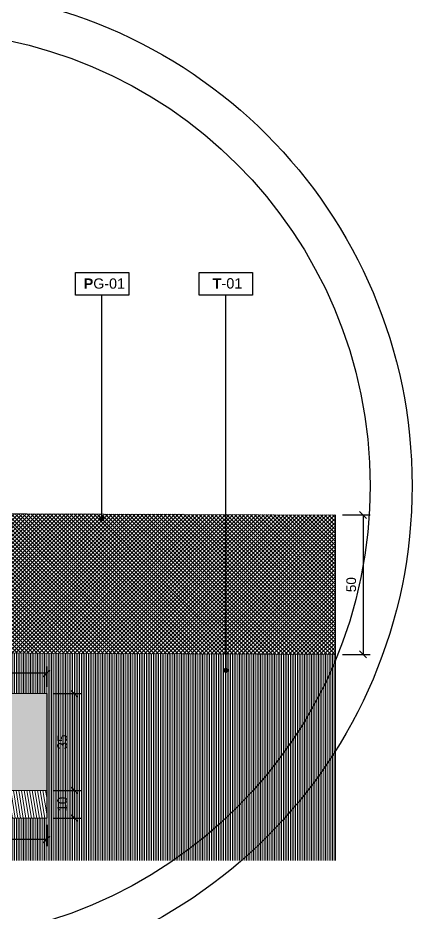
# Model space of a CAD drawing. Header units: metres. Extents: x -325 to 301, y -147 to 149.
# Drawn here: x 24.509 to 25.934, y 79.145 to 82.381 of the extents above; entities that cross this region are included whole.
import ezdxf

# ---------------------------------------------------------------- set-up
doc = ezdxf.new("R2010")
doc.units = ezdxf.units.M
doc.layers.get('Defpoints').update_dxf_attribs({"lineweight": 13})
doc.layers.add('-AUX_MON', color=3, linetype='Continuous', plot=False)
doc.layers.add('0-TX-1_25', color=7, linetype='Continuous', true_color=0x3f4f7f)
for name, color, linetype, lineweight in [('1-CM', 7, 'Continuous', 0), ('2-L-secció', 1, 'Continuous', 0), ('3-TR Formigó', 252, 'Continuous', 0), ('3-TR Seleccionat', 44, 'Continuous', 0)]:
    doc.layers.add(name, color=color, linetype=linetype, lineweight=lineweight)
doc.layers.add('3-TR tot_u', color=7, linetype='Continuous', lineweight=5, true_color=0x787878)
for name, color, linetype in [('A-KEYPLAN_HATCH', 7, 'Continuous'), ('A_TEXT_2', 7, 'Continuous'), ('EIT_3 TR terra vegetal', 45, 'Continuous')]:
    doc.layers.add(name, color=color, linetype=linetype)
doc.styles.add('Arial_4', font='arial.ttf', dxfattribs={"height": 1.8})
doc.styles.get("Standard").update_dxf_attribs({"font": 'arial.ttf'})
doc.dimstyles.new('ISO-25', dxfattribs={"dimtxt": 0.1, "dimasz": 0.1, "dimexe": 0.1, "dimexo": 0.1, "dimgap": 0.1, "dimtad": 1, "dimdec": 0, "dimlfac": 100, "dimzin": 9, "dimtxsty": 'Standard', "dimblk": 'OBLIQUE', "dimcen": 0.1, "dimadec": 0, "dimazin": 0, "dimtfac": 1, "dimtdec": 0, "dimtmove": 0, "dimatfit": 3, "dimldrblk": 'OBLIQUE', "dimfxl": 1, "dimarcsym": 0})

# ---------------------------------------------------------------- blocks, each defined once
blk = doc.blocks.new('POINT')
at = {"layer": '0-TX-1_25'}
h = blk.add_hatch(dxfattribs=at)
h.set_pattern_fill('ANGLE', color=256)
h.set_pattern_definition([(0, (-83.747, -12.726), (0, 6.985), [5.08, -1.905]), (90, (-83.747, -12.726), (-6.985, 4e-16), [5.08, -1.905])])
edge = h.paths.add_edge_path()
edge.add_arc((0, 0), 0.0075, 0, 360)
h = blk.add_hatch(color=256, dxfattribs=at)
h.dxf.hatch_style = 1
edge = h.paths.add_edge_path()
edge.add_arc((0, 0), 0.0075, 0, 360)
blk.add_circle((0, 0), 0.0075, dxfattribs=at)
blk = doc.blocks.new('_Oblique')
at = {"color": 0, "lineweight": -2}
blk.add_line((-0.5, -0.5), (0.5, 0.5), dxfattribs=at)
blk = doc.blocks.new('*D209')
at = {"layer": '0-TX-1_25', "color": 0, "lineweight": -2, "transparency": 16777216}
for p, q in [((25.6827, 80.5848), (25.782, 80.5848)), ((25.757, 80.5848), (25.757, 80.0803)), ((25.682, 80.0803), (25.782, 80.0803))]:
    blk.add_line(p, q, dxfattribs=at)
at = {"layer": 'Defpoints', "color": 0, "transparency": 16777216}
for p in [(25.6577, 80.5848), (25.657, 80.0803), (25.757, 80.0803)]:
    blk.add_point(p, dxfattribs=at)
at = {"layer": '0-TX-1_25', "color": 0, "lineweight": -2, "transparency": 16777216, "xscale": 0.025, "yscale": 0.025, "zscale": 0.025}
for p, rotation in [((25.757, 80.5848), 90), ((25.757, 80.0803), 270)]:
    blk.add_blockref('_Oblique', p, dxfattribs=dict(at, rotation=rotation))
at = {"layer": '0-TX-1_25', "color": 0, "transparency": 16777216, "insert": (25.7141, 80.3326), "char_height": 0.035, "attachment_point": 5, "rotation": 90}
blk.add_mtext('50', dxfattribs=at)
blk = doc.blocks.new('hatch keyplan 2')
at = {"layer": 'A-KEYPLAN_HATCH'}
blk.add_lwpolyline([(0, 0.00548), (0.01287, 0.00548), (0.01287, 0), (0, 0)], close=True, dxfattribs=at)
blk = doc.blocks.new('hatch keyplan')
at = {"layer": 'A-KEYPLAN_HATCH'}
blk.add_blockref('hatch keyplan 2', (1.43058, 0.85215), dxfattribs=at)
blk = doc.blocks.new('PG01')
at = {"layer": 'A-KEYPLAN_HATCH'}
blk.add_blockref('hatch keyplan', (-1.42958, -0.85215), dxfattribs=at)
at = {"layer": 'A-KEYPLAN_HATCH', "insert": (0.00021, 0.00402), "char_height": 0.0024588, "attachment_point": 1, "line_spacing_factor": 0.938532, "style": 'Arial_4'}
blk.add_mtext_dynamic_manual_height_columns('\\pi0.00276;{\\fArial|b1|i0|c0|p34;P}G-01', width=0.0145619, gutter_width=0.015, heights=[0], dxfattribs=at)
blk = doc.blocks.new('*D329')
at = {"layer": '0-TX-1_25', "color": 0, "lineweight": -2, "transparency": 16777216}
for p, q in [((24.6379, 79.9388), (24.7377, 79.9388)), ((24.7127, 79.9388), (24.7127, 79.5888)), ((24.6379, 79.5888), (24.7377, 79.5888))]:
    blk.add_line(p, q, dxfattribs=at)
at = {"layer": 'Defpoints', "color": 0, "transparency": 16777216}
for p in [(24.6129, 79.9388), (24.6129, 79.5888), (24.7127, 79.5888)]:
    blk.add_point(p, dxfattribs=at)
at = {"layer": '0-TX-1_25', "color": 0, "lineweight": -2, "transparency": 16777216, "xscale": 0.025, "yscale": 0.025, "zscale": 0.025}
for p, rotation in [((24.7127, 79.9388), 90), ((24.7127, 79.5888), 270)]:
    blk.add_blockref('_Oblique', p, dxfattribs=dict(at, rotation=rotation))
at = {"layer": '0-TX-1_25', "color": 0, "transparency": 16777216, "insert": (24.6698, 79.7638), "char_height": 0.035, "attachment_point": 5, "rotation": 90}
blk.add_mtext('35', dxfattribs=at)
blk = doc.blocks.new('*D330')
at = {"layer": '0-TX-1_25', "color": 0, "lineweight": -2, "transparency": 16777216}
for p, q in [((24.2629, 79.9638), (24.2629, 80.0372)), ((24.6129, 79.9638), (24.6129, 80.0372)), ((24.6129, 80.0122), (24.2629, 80.0122))]:
    blk.add_line(p, q, dxfattribs=at)
at = {"layer": 'Defpoints', "color": 0, "transparency": 16777216}
for p in [(24.2629, 80.0122), (24.2629, 79.9388), (24.6129, 79.9388)]:
    blk.add_point(p, dxfattribs=at)
at = {"layer": '0-TX-1_25', "color": 0, "lineweight": -2, "transparency": 16777216, "xscale": 0.025, "yscale": 0.025, "zscale": 0.025, "rotation": 180}
blk.add_blockref('_Oblique', (24.2629, 80.0122), dxfattribs=at)
at = {"layer": '0-TX-1_25', "color": 0, "lineweight": -2, "transparency": 16777216, "xscale": 0.025, "yscale": 0.025, "zscale": 0.025}
blk.add_blockref('_Oblique', (24.6129, 80.0122), dxfattribs=at)
at = {"layer": '0-TX-1_25', "color": 0, "transparency": 16777216, "insert": (24.4379, 80.0551), "char_height": 0.035, "attachment_point": 5}
blk.add_mtext('35', dxfattribs=at)
blk = doc.blocks.new('T-01')
at = {"layer": 'A-KEYPLAN_HATCH'}
blk.add_blockref('hatch keyplan', (-1.43058, -0.85215), dxfattribs=at)
at = {"layer": 'A_TEXT_2', "insert": (-0.0008, 0.00408), "char_height": 0.0025, "attachment_point": 1}
blk.add_mtext_dynamic_manual_height_columns('\\pi0.00405;{\\fArial|b1|i0|c0|p34;T}-01', width=0.0145619, gutter_width=0.015, heights=[0], dxfattribs=at)
blk = doc.blocks.new('*D2076')
at = {"layer": '0-TX-1_25', "color": 0, "lineweight": -2, "transparency": 16777216}
for p, q in [((22.657, 79.4638), (22.657, 79.3872)), ((24.6129, 79.4638), (24.6129, 79.3872)), ((22.657, 79.4122), (24.6129, 79.4122))]:
    blk.add_line(p, q, dxfattribs=at)
at = {"layer": 'Defpoints', "color": 0, "transparency": 16777216}
for p in [(22.657, 79.4888), (24.6129, 79.4888), (24.6129, 79.4122)]:
    blk.add_point(p, dxfattribs=at)
at = {"layer": '0-TX-1_25', "color": 0, "lineweight": -2, "transparency": 16777216, "xscale": 0.025, "yscale": 0.025, "zscale": 0.025, "rotation": 180}
blk.add_blockref('_Oblique', (22.657, 79.4122), dxfattribs=at)
at = {"layer": '0-TX-1_25', "color": 0, "lineweight": -2, "transparency": 16777216, "xscale": 0.025, "yscale": 0.025, "zscale": 0.025}
blk.add_blockref('_Oblique', (24.6129, 79.4122), dxfattribs=at)
at = {"layer": '0-TX-1_25', "color": 0, "transparency": 16777216, "insert": (23.635, 79.4551), "char_height": 0.035, "attachment_point": 5}
blk.add_mtext('230', dxfattribs=at)
blk = doc.blocks.new('*D2099')
at = {"layer": '0-TX-1_25', "color": 0, "lineweight": -2, "transparency": 16777216}
for p, q in [((24.6379, 79.5888), (24.7378, 79.5888)), ((24.7128, 79.5888), (24.7128, 79.4888)), ((24.6379, 79.4888), (24.7378, 79.4888))]:
    blk.add_line(p, q, dxfattribs=at)
at = {"layer": 'Defpoints', "color": 0, "transparency": 16777216}
for p in [(24.6129, 79.5888), (24.6129, 79.4888), (24.7128, 79.4888)]:
    blk.add_point(p, dxfattribs=at)
at = {"layer": '0-TX-1_25', "color": 0, "lineweight": -2, "transparency": 16777216, "xscale": 0.025, "yscale": 0.025, "zscale": 0.025}
for p, rotation in [((24.7128, 79.5888), 90), ((24.7128, 79.4888), 270)]:
    blk.add_blockref('_Oblique', p, dxfattribs=dict(at, rotation=rotation))
at = {"layer": '0-TX-1_25', "color": 0, "transparency": 16777216, "insert": (24.67, 79.5388), "char_height": 0.035, "attachment_point": 5, "rotation": 90}
blk.add_mtext('10', dxfattribs=at)

msp = doc.modelspace()

# ---------------------------------------------------------------- hatches: boundary and pattern name
at = {"layer": '3-TR Formigó'}
h = msp.add_hatch(dxfattribs=at)
h.set_pattern_fill('ANSI31', color=256, scale=0.003, angle=234.1752)
h.set_pattern_definition([(279.175244, (-186.7029685, 35.809777), (0.00940313004, 0.0015188056), [])])
h.paths.add_polyline_path([(24.6129, 79.4888), (24.6129, 79.5888), (22.657, 79.5888), (22.657, 79.4888)])
at = {"layer": '3-TR Seleccionat'}
h = msp.add_hatch(dxfattribs=at)
h.set_pattern_fill('ANSI31', color=256, scale=0.002, angle=225, style=0)
h.set_pattern_definition([(270, (-11.431248, 1.585225), (0.00635, -9e-19), [])])
h.paths.add_polyline_path([(23.0926, 80.7908), (22.6598, 80.7988), (22.657, 79.335), (25.657, 79.335), (25.657, 80.0798), (25.5224, 80.0803), (24.2629, 80.0857), (24.2629, 79.9388), (24.6129, 79.9388), (24.6129, 79.4888), (22.657, 79.4888), (22.657, 79.9388), (23.4129, 79.9384)])
at = {"layer": '3-TR tot_u'}
h = msp.add_hatch(dxfattribs=at)
h.set_pattern_fill('AR-CONC', color=256, scale=0.00025, angle=90.58726)
h.paths.add_polyline_path([(22.657, 79.9388), (22.657, 79.5888), (24.2605, 79.5888), (24.6129, 79.5888), (24.6129, 79.9388), (24.2629, 79.9388), (24.2606, 81.1231), (23.9142, 81.1233), (23.9117, 79.9388)])
at = {"layer": 'EIT_3 TR terra vegetal'}
h = msp.add_hatch(dxfattribs=at)
h.set_pattern_fill('_USER', color=256, scale=0.01, angle=109.3349, style=0, double=1, pattern_type=0)
h.set_pattern_definition([(44.8924128702, (428042.387431, 4593714.803788), (-0.007057777658486, 0.007084333033065), []), (134.8924128702, (428042.387431, 4593714.803788), (-0.007084333033065, -0.007057777658486), [])])
h.paths.add_polyline_path([(25.657, 80.0798), (25.657, 80.5848), (24.2608, 80.59), (24.2608, 80.0857)])

# ---------------------------------------------------------------- linework, layer by layer
at = {"layer": '-AUX_MON'}
for radius in [1.7958, 1.6443]:
    msp.add_circle((24.1383, 80.6899), radius, dxfattribs=at)
at = {"layer": '0-TX-1_25'}
for points in [[(24.812, 80.5713), (24.812, 81.3793)], [(25.2607, 80.0228), (25.2607, 81.3793)]]:
    msp.add_lwpolyline(points, dxfattribs=at)
at = {"layer": '1-CM'}
for points in [[(23.2829, 79.5888), (24.6129, 79.5888), (24.6129, 79.9388), (24.2629, 79.9388), (24.2629, 80.5888), (24.2606, 81.1231)], [(25.657, 80.5842), (24.2632, 80.5903)], [(25.657, 80.0798), (24.2601, 80.0857)], [(24.2608, 80.0857), (25.657, 80.0798)], [(25.657, 80.0798), (24.2608, 80.0857)], [(24.6129, 79.5888), (22.657, 79.5888), (22.657, 79.9388), (23.4129, 79.9384)]]:
    msp.add_lwpolyline(points, dxfattribs=at)
msp.add_lwpolyline([(22.657, 79.5888), (22.657, 79.4888), (24.6129, 79.4888), (24.6129, 79.5888)], close=True, dxfattribs=at)
at = {"layer": '2-L-secció'}
msp.add_line((25.657, 80.5848), (25.657, 79.335), dxfattribs=at)

# ---------------------------------------------------------------- block references
at = {"layer": '0-TX-1_25', "xscale": 15, "yscale": 15, "zscale": 15}
msp.add_blockref('T-01', (25.1641, 81.3793), dxfattribs=at)
at = {"layer": '0-TX-1_25'}
for p in [(24.812, 80.5713), (25.2607, 80.0228)]:
    msp.add_blockref('POINT', p, dxfattribs=at)
at = {"layer": 'A-KEYPLAN_HATCH', "xscale": 14.99999999999007, "yscale": 14.99999999999007, "zscale": 14.99999999999007}
msp.add_blockref('PG01', (24.7024, 81.3793), dxfattribs=at)

# ---------------------------------------------------------------- dimensions: what is measured, and where the dimension line sits
at = {"layer": '0-TX-1_25'}
for base, p1, p2, picture, middle in [((25.757, 80.0803), (25.6577, 80.5848), (25.657, 80.0803), '*D209', (25.7141, 80.3326)), ((24.7127, 79.5888), (24.6129, 79.9388), (24.6129, 79.5888), '*D329', (24.6698, 79.7638)), ((24.7128, 79.4888), (24.6129, 79.5888), (24.6129, 79.4888), '*D2099', (24.67, 79.5388))]:
    dim = msp.add_linear_dim(base=base, p1=p1, p2=p2, angle=90, dimstyle='ISO-25', override={"dimtxt": 0.035, "dimasz": 0.025, "dimexe": 0.025, "dimexo": 0.025, "dimgap": 0.025, "dimblk1": 'Oblique', "dimblk2": 'Oblique', "dimsah": 1, "dimfxl": 0.1, "dimfxlon": 1, "dimarcsym": 1}, dxfattribs=at)
    dim.commit()
    dim.dimension.update_dxf_attribs({"geometry": picture, "text_midpoint": middle})
dim = msp.add_linear_dim(base=(24.2629, 80.0122), p1=(24.6129, 79.9388), p2=(24.2629, 79.9388), dimstyle='ISO-25', override={"dimtxt": 0.035, "dimasz": 0.025, "dimexe": 0.025, "dimexo": 0.025, "dimgap": 0.025, "dimblk1": 'Oblique', "dimblk2": 'Oblique', "dimsah": 1, "dimfxl": 0.1, "dimfxlon": 1, "dimarcsym": 1}, dxfattribs=at)
dim.commit()
dim.dimension.update_dxf_attribs({"geometry": '*D330', "text_midpoint": (24.4379, 80.0551)})
dim = msp.add_linear_dim(base=(24.6129, 79.4122), p1=(22.657, 79.4888), p2=(24.6129, 79.4888), text='230', dimstyle='ISO-25', override={"dimtxt": 0.035, "dimasz": 0.025, "dimexe": 0.025, "dimexo": 0.025, "dimgap": 0.025, "dimblk1": 'Oblique', "dimblk2": 'Oblique', "dimsah": 1, "dimfxl": 0.1, "dimfxlon": 1, "dimarcsym": 1}, dxfattribs=at)
dim.commit()
dim.dimension.update_dxf_attribs({"geometry": '*D2076', "text_midpoint": (23.635, 79.4551)})

doc.saveas('drawing.dxf')
